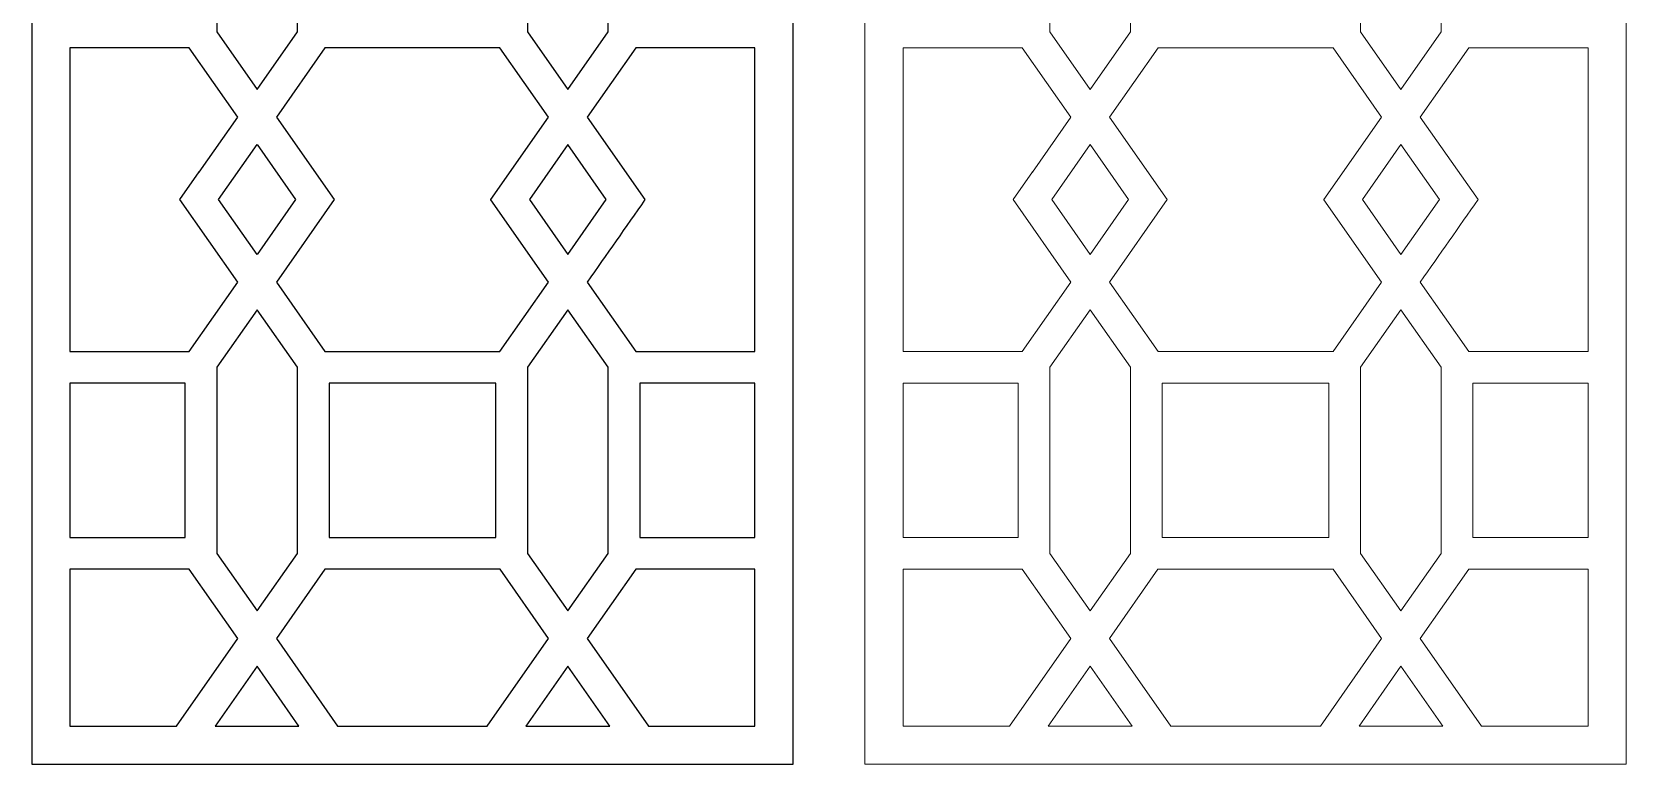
# Model space of a CAD drawing. Header units: centimetres. Extents: x -9.8 to 9.1, y -10.6 to 10.8.
# Drawn here: x -9.77 to 9.1, y -10.57 to -1.9 of the extents above; entities that cross this region are included whole.
import ezdxf

# ---------------------------------------------------------------- set-up
doc = ezdxf.new("R2010")
doc.units = ezdxf.units.CM
doc.header["$MEASUREMENT"] = 0
doc.layers.add('layer 1', color=7, linetype='Continuous')

msp = doc.modelspace()

# ---------------------------------------------------------------- linework, layer by layer
at = {"layer": 'layer 1', "color": 250}
for points, knots in [([(-9.77221, 10.82759), (-9.77221, 10.82759), (-0.76279, 10.82759), (-0.76279, 10.82759), (-0.76279, 10.82759), (-0.76279, 10.82759), (-0.76279, -10.56979), (-0.76279, -10.56979), (-0.76279, -10.56979), (-0.76279, -10.56979), (-9.77221, -10.56979), (-9.77221, -10.56979), (-9.77221, -10.56979), (-9.77221, -10.56979), (-9.77221, 10.82759), (-9.77221, 10.82759)], [0, 0, 0, 0, 0.2, 0.2, 0.2, 0.2, 0.4, 0.4, 0.4, 0.4, 0.6, 0.6, 0.6, 0.6, 1, 1, 1, 1]), ([(-6.62995, -1.90489), (-6.62995, -1.90489), (-7.10674, -2.58581), (-7.10674, -2.58581), (-7.10674, -2.58581), (-7.10674, -2.58581), (-7.58352, -1.9049), (-7.58352, -1.9049), (-7.58352, -1.9049), (-7.58352, -0.54902), (-7.58352, 0.80684), (-7.58352, 2.1627), (-7.58352, 2.1627), (-7.58352, 2.1627), (-7.10674, 2.84362), (-7.10674, 2.84362), (-7.10674, 2.84362), (-7.10674, 2.84362), (-6.62995, 2.1627), (-6.62995, 2.1627), (-6.62995, 2.1627), (-6.62995, 0.80685), (-6.62995, -0.54903), (-6.62995, -1.90489)], [0, 0, 0, 0, 0.14285714, 0.14285714, 0.14285714, 0.14285714, 0.28571429, 0.28571429, 0.28571429, 0.28571429, 0.42857143, 0.42857143, 0.42857143, 0.42857143, 0.57142857, 0.57142857, 0.57142857, 0.57142857, 0.71428571, 0.71428571, 0.71428571, 0.71428571, 1, 1, 1, 1]), ([(-2.95148, -1.9049), (-2.95148, -1.9049), (-3.42826, -2.58582), (-3.42826, -2.58582), (-3.42826, -2.58582), (-3.42826, -2.58582), (-3.90505, -1.9049), (-3.90505, -1.9049), (-3.90505, -1.9049), (-3.90505, -0.54902), (-3.90505, 0.80684), (-3.90505, 2.16271), (-3.90505, 2.16271), (-3.90505, 2.16271), (-3.42826, 2.84362), (-3.42826, 2.84362), (-3.42826, 2.84362), (-3.42826, 2.84362), (-2.95148, 2.16271), (-2.95148, 2.16271), (-2.95148, 2.16271), (-2.95148, 0.80684), (-2.95148, -0.54902), (-2.95148, -1.9049)], [0, 0, 0, 0, 0.14285714, 0.14285714, 0.14285714, 0.14285714, 0.28571429, 0.28571429, 0.28571429, 0.28571429, 0.42857143, 0.42857143, 0.42857143, 0.42857143, 0.57142857, 0.57142857, 0.57142857, 0.57142857, 0.71428571, 0.71428571, 0.71428571, 0.71428571, 1, 1, 1, 1]), ([(-9.32174, -2.09183), (-9.32174, -2.09183), (-7.91003, -2.09183), (-7.91003, -2.09183), (-7.91003, -2.09183), (-7.91003, -2.09183), (-7.33544, -2.91243), (-7.33544, -2.91243), (-7.33544, -2.91243), (-7.33544, -2.91243), (-7.79068, -3.56259), (-7.79068, -3.56259), (-7.79068, -3.56259), (-7.79068, -3.56259), (-7.79068, -3.56258), (-7.79068, -3.56258), (-7.79068, -3.56258), (-7.79068, -3.56258), (-8.01938, -3.8892), (-8.01938, -3.8892), (-8.01938, -3.8892), (-8.01938, -3.8892), (-7.33544, -4.86597), (-7.33544, -4.86597), (-7.33544, -4.86597), (-7.33544, -4.86597), (-7.90979, -5.68658), (-7.90979, -5.68658), (-7.90979, -5.68658), (-7.90979, -5.68658), (-9.32174, -5.68658), (-9.32174, -5.68658), (-9.32174, -5.68658), (-9.32174, -5.68658), (-9.32174, -2.09183), (-9.32174, -2.09183)], [0, 0, 0, 0, 0.1, 0.1, 0.1, 0.1, 0.2, 0.2, 0.2, 0.2, 0.3, 0.3, 0.3, 0.3, 0.4, 0.4, 0.4, 0.4, 0.5, 0.5, 0.5, 0.5, 0.6, 0.6, 0.6, 0.6, 0.7, 0.7, 0.7, 0.7, 0.8, 0.8, 0.8, 0.8, 1, 1, 1, 1]), ([(-4.23133, -5.68658), (-4.23133, -5.68658), (-6.30367, -5.68658), (-6.30367, -5.68658), (-6.30367, -5.68658), (-6.30367, -5.68658), (-6.87803, -4.86598), (-6.87803, -4.86598), (-6.87803, -4.86598), (-6.87803, -4.86598), (-6.19409, -3.8892), (-6.19409, -3.8892), (-6.19409, -3.8892), (-6.19409, -3.8892), (-6.87803, -2.91243), (-6.87803, -2.91243), (-6.87803, -2.91243), (-6.87803, -2.91243), (-6.30345, -2.09183), (-6.30345, -2.09183), (-6.30345, -2.09183), (-6.30345, -2.09183), (-4.23155, -2.09183), (-4.23155, -2.09183), (-4.23155, -2.09183), (-4.23155, -2.09183), (-3.65696, -2.91244), (-3.65696, -2.91244), (-3.65696, -2.91244), (-3.65696, -2.91244), (-4.33979, -3.88761), (-4.33979, -3.88761), (-4.33979, -3.88761), (-4.33979, -3.88761), (-4.3409, -3.8892), (-4.3409, -3.8892), (-4.3409, -3.8892), (-4.3409, -3.8892), (-4.3409, -3.88921), (-4.3409, -3.88921), (-4.3409, -3.88921), (-4.3409, -3.88921), (-4.33993, -3.8906), (-4.33993, -3.8906), (-4.33993, -3.8906), (-4.33993, -3.8906), (-3.65696, -4.86598), (-3.65696, -4.86598), (-3.65696, -4.86598), (-3.65696, -4.86598), (-4.23133, -5.68658), (-4.23133, -5.68658)], [0, 0, 0, 0, 0.07142857, 0.07142857, 0.07142857, 0.07142857, 0.14285714, 0.14285714, 0.14285714, 0.14285714, 0.21428571, 0.21428571, 0.21428571, 0.21428571, 0.28571429, 0.28571429, 0.28571429, 0.28571429, 0.35714286, 0.35714286, 0.35714286, 0.35714286, 0.42857143, 0.42857143, 0.42857143, 0.42857143, 0.5, 0.5, 0.5, 0.5, 0.57142857, 0.57142857, 0.57142857, 0.57142857, 0.64285714, 0.64285714, 0.64285714, 0.64285714, 0.71428571, 0.71428571, 0.71428571, 0.71428571, 0.78571429, 0.78571429, 0.78571429, 0.78571429, 0.85714286, 0.85714286, 0.85714286, 0.85714286, 1, 1, 1, 1]), ([(-1.21326, -5.68658), (-1.21326, -5.68658), (-2.6252, -5.68658), (-2.6252, -5.68658), (-2.6252, -5.68658), (-2.6252, -5.68658), (-3.19956, -4.86598), (-3.19956, -4.86598), (-3.19956, -4.86598), (-2.97159, -4.54039), (-2.74361, -4.21481), (-2.51562, -3.88921), (-2.51562, -3.88921), (-2.51562, -3.88921), (-2.51562, -3.88921), (-2.51562, -3.88921), (-2.51562, -3.88921), (-2.51562, -3.88921), (-3.19956, -2.91244), (-3.19956, -2.91244), (-3.19956, -2.91244), (-3.19956, -2.91244), (-2.62497, -2.09183), (-2.62497, -2.09183), (-2.62497, -2.09183), (-2.62497, -2.09183), (-1.21326, -2.09183), (-1.21326, -2.09183), (-1.21326, -2.09183), (-1.21326, -2.09183), (-1.21326, -5.68658), (-1.21326, -5.68658)], [0, 0, 0, 0, 0.11111111, 0.11111111, 0.11111111, 0.11111111, 0.22222222, 0.22222222, 0.22222222, 0.22222222, 0.33333333, 0.33333333, 0.33333333, 0.33333333, 0.44444444, 0.44444444, 0.44444444, 0.44444444, 0.55555556, 0.55555556, 0.55555556, 0.55555556, 0.66666667, 0.66666667, 0.66666667, 0.66666667, 0.77777778, 0.77777778, 0.77777778, 0.77777778, 1, 1, 1, 1]), ([(-7.10674, -3.23905), (-7.10674, -3.23905), (-7.56198, -3.8892), (-7.56198, -3.8892), (-7.56198, -3.8892), (-7.56198, -3.8892), (-7.10674, -4.53936), (-7.10674, -4.53936), (-7.10674, -4.53936), (-7.10674, -4.53936), (-6.6515, -3.8892), (-6.6515, -3.8892), (-6.6515, -3.8892), (-6.6515, -3.8892), (-7.10674, -3.23905), (-7.10674, -3.23905)], [0, 0, 0, 0, 0.2, 0.2, 0.2, 0.2, 0.4, 0.4, 0.4, 0.4, 0.6, 0.6, 0.6, 0.6, 1, 1, 1, 1]), ([(-2.97302, -3.88921), (-2.97302, -3.88921), (-3.42826, -4.53936), (-3.42826, -4.53936), (-3.42826, -4.53936), (-3.42826, -4.53936), (-3.88351, -3.88921), (-3.88351, -3.88921), (-3.88351, -3.88921), (-3.88351, -3.88921), (-3.42826, -3.23905), (-3.42826, -3.23905), (-3.42826, -3.23905), (-3.42826, -3.23905), (-2.97302, -3.88921), (-2.97302, -3.88921)], [0, 0, 0, 0, 0.2, 0.2, 0.2, 0.2, 0.4, 0.4, 0.4, 0.4, 0.6, 0.6, 0.6, 0.6, 1, 1, 1, 1]), ([(-7.58352, -8.07685), (-7.58352, -8.07685), (-7.58352, -5.87392), (-7.58352, -5.87392), (-7.58352, -5.87392), (-7.58352, -5.87392), (-7.58352, -5.87392), (-7.58352, -5.87392), (-7.58352, -5.87392), (-7.58352, -5.87392), (-7.10674, -5.19259), (-7.10674, -5.19259), (-7.10674, -5.19259), (-7.10674, -5.19259), (-6.62995, -5.87392), (-6.62995, -5.87392), (-6.62995, -5.87392), (-6.62995, -5.87392), (-6.62995, -8.07684), (-6.62995, -8.07684), (-6.62995, -8.07684), (-6.62995, -8.07684), (-7.10674, -8.75777), (-7.10674, -8.75777), (-7.10674, -8.75777), (-7.10674, -8.75777), (-7.58352, -8.07685), (-7.58352, -8.07685)], [0, 0, 0, 0, 0.125, 0.125, 0.125, 0.125, 0.25, 0.25, 0.25, 0.25, 0.375, 0.375, 0.375, 0.375, 0.5, 0.5, 0.5, 0.5, 0.625, 0.625, 0.625, 0.625, 0.75, 0.75, 0.75, 0.75, 1, 1, 1, 1]), ([(-3.90505, -8.07685), (-3.90505, -8.07685), (-3.90505, -5.87392), (-3.90505, -5.87392), (-3.90505, -5.87392), (-3.90505, -5.87392), (-3.42826, -5.1926), (-3.42826, -5.1926), (-3.42826, -5.1926), (-3.42826, -5.1926), (-2.95148, -5.87392), (-2.95148, -5.87392), (-2.95148, -5.87392), (-2.95148, -5.87392), (-2.95148, -8.07685), (-2.95148, -8.07685), (-2.95148, -8.07685), (-2.95148, -8.07685), (-3.42826, -8.75777), (-3.42826, -8.75777), (-3.42826, -8.75777), (-3.42826, -8.75777), (-3.90505, -8.07685), (-3.90505, -8.07685)], [0, 0, 0, 0, 0.14285714, 0.14285714, 0.14285714, 0.14285714, 0.28571429, 0.28571429, 0.28571429, 0.28571429, 0.42857143, 0.42857143, 0.42857143, 0.42857143, 0.57142857, 0.57142857, 0.57142857, 0.57142857, 0.71428571, 0.71428571, 0.71428571, 0.71428571, 1, 1, 1, 1]), ([(-9.32174, -6.06126), (-9.32174, -6.06126), (-7.9582, -6.06126), (-7.9582, -6.06126), (-7.9582, -6.06126), (-7.9582, -6.06126), (-7.9582, -7.88951), (-7.9582, -7.88951), (-7.9582, -7.88951), (-7.9582, -7.88951), (-9.32174, -7.88951), (-9.32174, -7.88951), (-9.32174, -7.88951), (-9.32174, -7.88951), (-9.32174, -6.06126), (-9.32174, -6.06126)], [0, 0, 0, 0, 0.2, 0.2, 0.2, 0.2, 0.4, 0.4, 0.4, 0.4, 0.6, 0.6, 0.6, 0.6, 1, 1, 1, 1]), ([(-6.25527, -6.06126), (-6.25527, -6.06126), (-4.27973, -6.06126), (-4.27973, -6.06126), (-4.27973, -6.06126), (-4.27973, -6.06126), (-4.27973, -7.88951), (-4.27973, -7.88951), (-4.27973, -7.88951), (-4.27973, -7.88951), (-6.25527, -7.88951), (-6.25527, -7.88951), (-6.25527, -7.88951), (-6.25527, -7.88951), (-6.25527, -6.06126), (-6.25527, -6.06126)], [0, 0, 0, 0, 0.2, 0.2, 0.2, 0.2, 0.4, 0.4, 0.4, 0.4, 0.6, 0.6, 0.6, 0.6, 1, 1, 1, 1]), ([(-1.21326, -7.88951), (-1.21326, -7.88951), (-2.5768, -7.88951), (-2.5768, -7.88951), (-2.5768, -7.88951), (-2.5768, -7.88951), (-2.5768, -6.06126), (-2.5768, -6.06126), (-2.5768, -6.06126), (-2.5768, -6.06126), (-1.21326, -6.06126), (-1.21326, -6.06126), (-1.21326, -6.06126), (-1.21326, -6.06126), (-1.21326, -7.88951), (-1.21326, -7.88951)], [0, 0, 0, 0, 0.2, 0.2, 0.2, 0.2, 0.4, 0.4, 0.4, 0.4, 0.6, 0.6, 0.6, 0.6, 1, 1, 1, 1]), ([(-9.32174, -8.26419), (-9.32174, -8.26419), (-7.90975, -8.26419), (-7.90975, -8.26419), (-7.90975, -8.26419), (-7.90975, -8.26419), (-7.33544, -9.08439), (-7.33544, -9.08439), (-7.33544, -9.08439), (-7.33544, -9.08439), (-8.0601, -10.11932), (-8.0601, -10.11932), (-8.0601, -10.11932), (-8.0601, -10.11932), (-9.32174, -10.11932), (-9.32174, -10.11932), (-9.32174, -10.11932), (-9.32174, -10.11932), (-9.32174, -8.26419), (-9.32174, -8.26419)], [0, 0, 0, 0, 0.16666667, 0.16666667, 0.16666667, 0.16666667, 0.33333333, 0.33333333, 0.33333333, 0.33333333, 0.5, 0.5, 0.5, 0.5, 0.66666667, 0.66666667, 0.66666667, 0.66666667, 1, 1, 1, 1]), ([(-6.30373, -8.26419), (-6.30373, -8.26419), (-4.23127, -8.26419), (-4.23127, -8.26419), (-4.23127, -8.26419), (-4.23127, -8.26419), (-3.65696, -9.08439), (-3.65696, -9.08439), (-3.65696, -9.08439), (-3.65696, -9.08439), (-4.38163, -10.11932), (-4.38163, -10.11932), (-4.38163, -10.11932), (-4.38163, -10.11932), (-6.15337, -10.11932), (-6.15337, -10.11932), (-6.15337, -10.11932), (-6.15337, -10.11932), (-6.87803, -9.08439), (-6.87803, -9.08439), (-6.87803, -9.08439), (-6.87803, -9.08439), (-6.30373, -8.26419), (-6.30373, -8.26419)], [0, 0, 0, 0, 0.14285714, 0.14285714, 0.14285714, 0.14285714, 0.28571429, 0.28571429, 0.28571429, 0.28571429, 0.42857143, 0.42857143, 0.42857143, 0.42857143, 0.57142857, 0.57142857, 0.57142857, 0.57142857, 0.71428571, 0.71428571, 0.71428571, 0.71428571, 1, 1, 1, 1]), ([(-2.47489, -10.11932), (-2.47489, -10.11932), (-3.19956, -9.08439), (-3.19956, -9.08439), (-3.19956, -9.08439), (-3.19956, -9.08439), (-2.62525, -8.26419), (-2.62525, -8.26419), (-2.62525, -8.26419), (-2.62525, -8.26419), (-1.21326, -8.26419), (-1.21326, -8.26419), (-1.21326, -8.26419), (-1.21326, -8.26419), (-1.21326, -10.11932), (-1.21326, -10.11932), (-1.21326, -10.11932), (-1.21326, -10.11932), (-2.47489, -10.11932), (-2.47489, -10.11932)], [0, 0, 0, 0, 0.16666667, 0.16666667, 0.16666667, 0.16666667, 0.33333333, 0.33333333, 0.33333333, 0.33333333, 0.5, 0.5, 0.5, 0.5, 0.66666667, 0.66666667, 0.66666667, 0.66666667, 1, 1, 1, 1]), ([(-7.6027, -10.11932), (-7.6027, -10.11932), (-7.10674, -9.411), (-7.10674, -9.411), (-7.10674, -9.411), (-7.10674, -9.411), (-6.61077, -10.11932), (-6.61077, -10.11932), (-6.61077, -10.11932), (-6.61077, -10.11932), (-7.6027, -10.11932), (-7.6027, -10.11932)], [0, 0, 0, 0, 0.25, 0.25, 0.25, 0.25, 0.5, 0.5, 0.5, 0.5, 1, 1, 1, 1]), ([(-3.92423, -10.11932), (-3.92423, -10.11932), (-3.42826, -9.411), (-3.42826, -9.411), (-3.42826, -9.411), (-3.42826, -9.411), (-2.93229, -10.11932), (-2.93229, -10.11932), (-2.93229, -10.11932), (-2.93229, -10.11932), (-3.92423, -10.11932), (-3.92423, -10.11932)], [0, 0, 0, 0, 0.25, 0.25, 0.25, 0.25, 0.5, 0.5, 0.5, 0.5, 1, 1, 1, 1])]:
    msp.add_open_spline(points, degree=3, knots=knots, dxfattribs=at)
at = {"layer": 'layer 1', "color": 242, "lineweight": 9}
for points, knots in [([(0.08864, 10.82759), (0.08864, 10.82759), (9.09806, 10.82759), (9.09806, 10.82759), (9.09806, 10.82759), (9.09806, 10.82759), (9.09806, -10.56979), (9.09806, -10.56979), (9.09806, -10.56979), (9.09806, -10.56979), (0.08864, -10.56979), (0.08864, -10.56979), (0.08864, -10.56979), (0.08864, -10.56979), (0.08864, 10.82759), (0.08864, 10.82759)], [0, 0, 0, 0, 0.2, 0.2, 0.2, 0.2, 0.4, 0.4, 0.4, 0.4, 0.6, 0.6, 0.6, 0.6, 1, 1, 1, 1]), ([(3.2309, -1.90489), (3.2309, -1.90489), (2.75411, -2.58581), (2.75411, -2.58581), (2.75411, -2.58581), (2.75411, -2.58581), (2.27733, -1.9049), (2.27733, -1.9049), (2.27733, -1.9049), (2.27733, -0.54902), (2.27733, 0.80684), (2.27733, 2.1627), (2.27733, 2.1627), (2.27733, 2.1627), (2.75411, 2.84362), (2.75411, 2.84362), (2.75411, 2.84362), (2.75411, 2.84362), (3.2309, 2.1627), (3.2309, 2.1627), (3.2309, 2.1627), (3.2309, 0.80685), (3.2309, -0.54903), (3.2309, -1.90489)], [0, 0, 0, 0, 0.14285714, 0.14285714, 0.14285714, 0.14285714, 0.28571429, 0.28571429, 0.28571429, 0.28571429, 0.42857143, 0.42857143, 0.42857143, 0.42857143, 0.57142857, 0.57142857, 0.57142857, 0.57142857, 0.71428571, 0.71428571, 0.71428571, 0.71428571, 1, 1, 1, 1]), ([(6.90937, -1.9049), (6.90937, -1.9049), (6.43259, -2.58582), (6.43259, -2.58582), (6.43259, -2.58582), (6.43259, -2.58582), (5.9558, -1.9049), (5.9558, -1.9049), (5.9558, -1.9049), (5.9558, -0.54902), (5.9558, 0.80684), (5.9558, 2.16271), (5.9558, 2.16271), (5.9558, 2.16271), (6.43259, 2.84362), (6.43259, 2.84362), (6.43259, 2.84362), (6.43259, 2.84362), (6.90937, 2.16271), (6.90937, 2.16271), (6.90937, 2.16271), (6.90937, 0.80684), (6.90937, -0.54902), (6.90937, -1.9049)], [0, 0, 0, 0, 0.14285714, 0.14285714, 0.14285714, 0.14285714, 0.28571429, 0.28571429, 0.28571429, 0.28571429, 0.42857143, 0.42857143, 0.42857143, 0.42857143, 0.57142857, 0.57142857, 0.57142857, 0.57142857, 0.71428571, 0.71428571, 0.71428571, 0.71428571, 1, 1, 1, 1]), ([(0.53911, -2.09183), (0.53911, -2.09183), (1.95082, -2.09183), (1.95082, -2.09183), (1.95082, -2.09183), (1.95082, -2.09183), (2.52541, -2.91243), (2.52541, -2.91243), (2.52541, -2.91243), (2.52541, -2.91243), (2.07017, -3.56259), (2.07017, -3.56259), (2.07017, -3.56259), (2.07017, -3.56259), (2.07017, -3.56258), (2.07017, -3.56258), (2.07017, -3.56258), (2.07017, -3.56258), (1.84147, -3.8892), (1.84147, -3.8892), (1.84147, -3.8892), (1.84147, -3.8892), (2.52541, -4.86597), (2.52541, -4.86597), (2.52541, -4.86597), (2.52541, -4.86597), (1.95106, -5.68658), (1.95106, -5.68658), (1.95106, -5.68658), (1.95106, -5.68658), (0.53911, -5.68658), (0.53911, -5.68658), (0.53911, -5.68658), (0.53911, -5.68658), (0.53911, -2.09183), (0.53911, -2.09183)], [0, 0, 0, 0, 0.1, 0.1, 0.1, 0.1, 0.2, 0.2, 0.2, 0.2, 0.3, 0.3, 0.3, 0.3, 0.4, 0.4, 0.4, 0.4, 0.5, 0.5, 0.5, 0.5, 0.6, 0.6, 0.6, 0.6, 0.7, 0.7, 0.7, 0.7, 0.8, 0.8, 0.8, 0.8, 1, 1, 1, 1]), ([(5.62952, -5.68658), (5.62952, -5.68658), (3.55718, -5.68658), (3.55718, -5.68658), (3.55718, -5.68658), (3.55718, -5.68658), (2.98282, -4.86598), (2.98282, -4.86598), (2.98282, -4.86598), (2.98282, -4.86598), (3.66676, -3.8892), (3.66676, -3.8892), (3.66676, -3.8892), (3.66676, -3.8892), (2.98282, -2.91243), (2.98282, -2.91243), (2.98282, -2.91243), (2.98282, -2.91243), (3.5574, -2.09183), (3.5574, -2.09183), (3.5574, -2.09183), (3.5574, -2.09183), (5.6293, -2.09183), (5.6293, -2.09183), (5.6293, -2.09183), (5.6293, -2.09183), (6.20389, -2.91244), (6.20389, -2.91244), (6.20389, -2.91244), (6.20389, -2.91244), (5.52106, -3.88761), (5.52106, -3.88761), (5.52106, -3.88761), (5.52106, -3.88761), (5.51995, -3.8892), (5.51995, -3.8892), (5.51995, -3.8892), (5.51995, -3.8892), (5.51995, -3.88921), (5.51995, -3.88921), (5.51995, -3.88921), (5.51995, -3.88921), (5.52092, -3.8906), (5.52092, -3.8906), (5.52092, -3.8906), (5.52092, -3.8906), (6.20389, -4.86598), (6.20389, -4.86598), (6.20389, -4.86598), (6.20389, -4.86598), (5.62952, -5.68658), (5.62952, -5.68658)], [0, 0, 0, 0, 0.07142857, 0.07142857, 0.07142857, 0.07142857, 0.14285714, 0.14285714, 0.14285714, 0.14285714, 0.21428571, 0.21428571, 0.21428571, 0.21428571, 0.28571429, 0.28571429, 0.28571429, 0.28571429, 0.35714286, 0.35714286, 0.35714286, 0.35714286, 0.42857143, 0.42857143, 0.42857143, 0.42857143, 0.5, 0.5, 0.5, 0.5, 0.57142857, 0.57142857, 0.57142857, 0.57142857, 0.64285714, 0.64285714, 0.64285714, 0.64285714, 0.71428571, 0.71428571, 0.71428571, 0.71428571, 0.78571429, 0.78571429, 0.78571429, 0.78571429, 0.85714286, 0.85714286, 0.85714286, 0.85714286, 1, 1, 1, 1]), ([(8.64759, -5.68658), (8.64759, -5.68658), (7.23565, -5.68658), (7.23565, -5.68658), (7.23565, -5.68658), (7.23565, -5.68658), (6.66129, -4.86598), (6.66129, -4.86598), (6.66129, -4.86598), (6.88926, -4.54039), (7.11724, -4.21481), (7.34523, -3.88921), (7.34523, -3.88921), (7.34523, -3.88921), (7.34523, -3.88921), (7.34523, -3.88921), (7.34523, -3.88921), (7.34523, -3.88921), (6.66129, -2.91244), (6.66129, -2.91244), (6.66129, -2.91244), (6.66129, -2.91244), (7.23588, -2.09183), (7.23588, -2.09183), (7.23588, -2.09183), (7.23588, -2.09183), (8.64759, -2.09183), (8.64759, -2.09183), (8.64759, -2.09183), (8.64759, -2.09183), (8.64759, -5.68658), (8.64759, -5.68658)], [0, 0, 0, 0, 0.11111111, 0.11111111, 0.11111111, 0.11111111, 0.22222222, 0.22222222, 0.22222222, 0.22222222, 0.33333333, 0.33333333, 0.33333333, 0.33333333, 0.44444444, 0.44444444, 0.44444444, 0.44444444, 0.55555556, 0.55555556, 0.55555556, 0.55555556, 0.66666667, 0.66666667, 0.66666667, 0.66666667, 0.77777778, 0.77777778, 0.77777778, 0.77777778, 1, 1, 1, 1]), ([(2.75411, -3.23905), (2.75411, -3.23905), (2.29887, -3.8892), (2.29887, -3.8892), (2.29887, -3.8892), (2.29887, -3.8892), (2.75411, -4.53936), (2.75411, -4.53936), (2.75411, -4.53936), (2.75411, -4.53936), (3.20935, -3.8892), (3.20935, -3.8892), (3.20935, -3.8892), (3.20935, -3.8892), (2.75411, -3.23905), (2.75411, -3.23905)], [0, 0, 0, 0, 0.2, 0.2, 0.2, 0.2, 0.4, 0.4, 0.4, 0.4, 0.6, 0.6, 0.6, 0.6, 1, 1, 1, 1]), ([(6.88783, -3.88921), (6.88783, -3.88921), (6.43259, -4.53936), (6.43259, -4.53936), (6.43259, -4.53936), (6.43259, -4.53936), (5.97734, -3.88921), (5.97734, -3.88921), (5.97734, -3.88921), (5.97734, -3.88921), (6.43259, -3.23905), (6.43259, -3.23905), (6.43259, -3.23905), (6.43259, -3.23905), (6.88783, -3.88921), (6.88783, -3.88921)], [0, 0, 0, 0, 0.2, 0.2, 0.2, 0.2, 0.4, 0.4, 0.4, 0.4, 0.6, 0.6, 0.6, 0.6, 1, 1, 1, 1]), ([(2.27733, -8.07685), (2.27733, -8.07685), (2.27733, -5.87392), (2.27733, -5.87392), (2.27733, -5.87392), (2.27733, -5.87392), (2.27733, -5.87392), (2.27733, -5.87392), (2.27733, -5.87392), (2.27733, -5.87392), (2.75411, -5.19259), (2.75411, -5.19259), (2.75411, -5.19259), (2.75411, -5.19259), (3.2309, -5.87392), (3.2309, -5.87392), (3.2309, -5.87392), (3.2309, -5.87392), (3.2309, -8.07684), (3.2309, -8.07684), (3.2309, -8.07684), (3.2309, -8.07684), (2.75411, -8.75777), (2.75411, -8.75777), (2.75411, -8.75777), (2.75411, -8.75777), (2.27733, -8.07685), (2.27733, -8.07685)], [0, 0, 0, 0, 0.125, 0.125, 0.125, 0.125, 0.25, 0.25, 0.25, 0.25, 0.375, 0.375, 0.375, 0.375, 0.5, 0.5, 0.5, 0.5, 0.625, 0.625, 0.625, 0.625, 0.75, 0.75, 0.75, 0.75, 1, 1, 1, 1]), ([(5.9558, -8.07685), (5.9558, -8.07685), (5.9558, -5.87392), (5.9558, -5.87392), (5.9558, -5.87392), (5.9558, -5.87392), (6.43259, -5.1926), (6.43259, -5.1926), (6.43259, -5.1926), (6.43259, -5.1926), (6.90937, -5.87392), (6.90937, -5.87392), (6.90937, -5.87392), (6.90937, -5.87392), (6.90937, -8.07685), (6.90937, -8.07685), (6.90937, -8.07685), (6.90937, -8.07685), (6.43259, -8.75777), (6.43259, -8.75777), (6.43259, -8.75777), (6.43259, -8.75777), (5.9558, -8.07685), (5.9558, -8.07685)], [0, 0, 0, 0, 0.14285714, 0.14285714, 0.14285714, 0.14285714, 0.28571429, 0.28571429, 0.28571429, 0.28571429, 0.42857143, 0.42857143, 0.42857143, 0.42857143, 0.57142857, 0.57142857, 0.57142857, 0.57142857, 0.71428571, 0.71428571, 0.71428571, 0.71428571, 1, 1, 1, 1]), ([(0.53911, -6.06126), (0.53911, -6.06126), (1.90265, -6.06126), (1.90265, -6.06126), (1.90265, -6.06126), (1.90265, -6.06126), (1.90265, -7.88951), (1.90265, -7.88951), (1.90265, -7.88951), (1.90265, -7.88951), (0.53911, -7.88951), (0.53911, -7.88951), (0.53911, -7.88951), (0.53911, -7.88951), (0.53911, -6.06126), (0.53911, -6.06126)], [0, 0, 0, 0, 0.2, 0.2, 0.2, 0.2, 0.4, 0.4, 0.4, 0.4, 0.6, 0.6, 0.6, 0.6, 1, 1, 1, 1]), ([(3.60558, -6.06126), (3.60558, -6.06126), (5.58112, -6.06126), (5.58112, -6.06126), (5.58112, -6.06126), (5.58112, -6.06126), (5.58112, -7.88951), (5.58112, -7.88951), (5.58112, -7.88951), (5.58112, -7.88951), (3.60558, -7.88951), (3.60558, -7.88951), (3.60558, -7.88951), (3.60558, -7.88951), (3.60558, -6.06126), (3.60558, -6.06126)], [0, 0, 0, 0, 0.2, 0.2, 0.2, 0.2, 0.4, 0.4, 0.4, 0.4, 0.6, 0.6, 0.6, 0.6, 1, 1, 1, 1]), ([(8.64759, -7.88951), (8.64759, -7.88951), (7.28405, -7.88951), (7.28405, -7.88951), (7.28405, -7.88951), (7.28405, -7.88951), (7.28405, -6.06126), (7.28405, -6.06126), (7.28405, -6.06126), (7.28405, -6.06126), (8.64759, -6.06126), (8.64759, -6.06126), (8.64759, -6.06126), (8.64759, -6.06126), (8.64759, -7.88951), (8.64759, -7.88951)], [0, 0, 0, 0, 0.2, 0.2, 0.2, 0.2, 0.4, 0.4, 0.4, 0.4, 0.6, 0.6, 0.6, 0.6, 1, 1, 1, 1]), ([(0.53911, -8.26419), (0.53911, -8.26419), (1.9511, -8.26419), (1.9511, -8.26419), (1.9511, -8.26419), (1.9511, -8.26419), (2.52541, -9.08439), (2.52541, -9.08439), (2.52541, -9.08439), (2.52541, -9.08439), (1.80075, -10.11932), (1.80075, -10.11932), (1.80075, -10.11932), (1.80075, -10.11932), (0.53911, -10.11932), (0.53911, -10.11932), (0.53911, -10.11932), (0.53911, -10.11932), (0.53911, -8.26419), (0.53911, -8.26419)], [0, 0, 0, 0, 0.16666667, 0.16666667, 0.16666667, 0.16666667, 0.33333333, 0.33333333, 0.33333333, 0.33333333, 0.5, 0.5, 0.5, 0.5, 0.66666667, 0.66666667, 0.66666667, 0.66666667, 1, 1, 1, 1]), ([(3.55712, -8.26419), (3.55712, -8.26419), (5.62958, -8.26419), (5.62958, -8.26419), (5.62958, -8.26419), (5.62958, -8.26419), (6.20389, -9.08439), (6.20389, -9.08439), (6.20389, -9.08439), (6.20389, -9.08439), (5.47922, -10.11932), (5.47922, -10.11932), (5.47922, -10.11932), (5.47922, -10.11932), (3.70748, -10.11932), (3.70748, -10.11932), (3.70748, -10.11932), (3.70748, -10.11932), (2.98282, -9.08439), (2.98282, -9.08439), (2.98282, -9.08439), (2.98282, -9.08439), (3.55712, -8.26419), (3.55712, -8.26419)], [0, 0, 0, 0, 0.14285714, 0.14285714, 0.14285714, 0.14285714, 0.28571429, 0.28571429, 0.28571429, 0.28571429, 0.42857143, 0.42857143, 0.42857143, 0.42857143, 0.57142857, 0.57142857, 0.57142857, 0.57142857, 0.71428571, 0.71428571, 0.71428571, 0.71428571, 1, 1, 1, 1]), ([(7.38596, -10.11932), (7.38596, -10.11932), (6.66129, -9.08439), (6.66129, -9.08439), (6.66129, -9.08439), (6.66129, -9.08439), (7.2356, -8.26419), (7.2356, -8.26419), (7.2356, -8.26419), (7.2356, -8.26419), (8.64759, -8.26419), (8.64759, -8.26419), (8.64759, -8.26419), (8.64759, -8.26419), (8.64759, -10.11932), (8.64759, -10.11932), (8.64759, -10.11932), (8.64759, -10.11932), (7.38596, -10.11932), (7.38596, -10.11932)], [0, 0, 0, 0, 0.16666667, 0.16666667, 0.16666667, 0.16666667, 0.33333333, 0.33333333, 0.33333333, 0.33333333, 0.5, 0.5, 0.5, 0.5, 0.66666667, 0.66666667, 0.66666667, 0.66666667, 1, 1, 1, 1]), ([(2.25815, -10.11932), (2.25815, -10.11932), (2.75411, -9.411), (2.75411, -9.411), (2.75411, -9.411), (2.75411, -9.411), (3.25008, -10.11932), (3.25008, -10.11932), (3.25008, -10.11932), (3.25008, -10.11932), (2.25815, -10.11932), (2.25815, -10.11932)], [0, 0, 0, 0, 0.25, 0.25, 0.25, 0.25, 0.5, 0.5, 0.5, 0.5, 1, 1, 1, 1]), ([(5.93662, -10.11932), (5.93662, -10.11932), (6.43259, -9.411), (6.43259, -9.411), (6.43259, -9.411), (6.43259, -9.411), (6.92856, -10.11932), (6.92856, -10.11932), (6.92856, -10.11932), (6.92856, -10.11932), (5.93662, -10.11932), (5.93662, -10.11932)], [0, 0, 0, 0, 0.25, 0.25, 0.25, 0.25, 0.5, 0.5, 0.5, 0.5, 1, 1, 1, 1])]:
    msp.add_open_spline(points, degree=3, knots=knots, dxfattribs=at)

doc.saveas('drawing.dxf')
